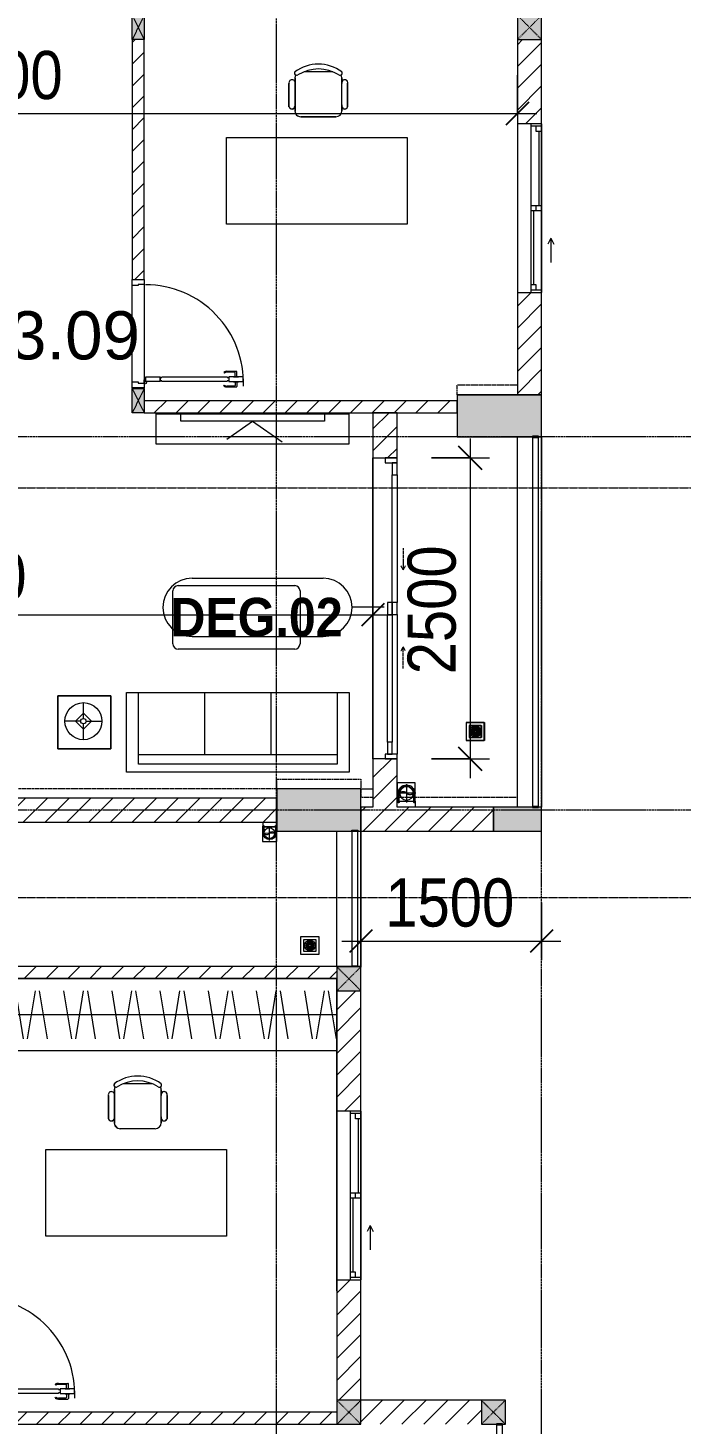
# Model space of a CAD drawing. Header units: millimetres. Extents: x 1591 to 240306, y -15958 to 82755.
# Drawn here: x 61688 to 67112, y 64837 to 76433 of the extents above; entities that cross this region are included whole.
import ezdxf

# ---------------------------------------------------------------- set-up
doc = ezdxf.new("R2010")
doc.units = ezdxf.units.MM
for name, pattern in [('Dash', [6, 3, -3]), ('Dash 1_8_', [6.35, 3.175, -3.175]), ('Dash Dot 3_16_', [7.9375, 4.7625, -1.5875, 0, -1.5875]), ('Grid Line', [22.225, 12.7, -3.175, 3.175, -3.175]), ('IMPORT-CENTER _2_', [40.64, 25.4, -5.08, 5.08, -5.08])]:
    doc.linetypes.add(name, pattern=pattern)
for name, color, linetype, lineweight in [('0-1', 7, 'Continuous', 5), ('A-ANNO-DIMS', 211, 'Continuous', 9), ('A-ANNO-DIMS-160', 211, 'Continuous', 9), ('A-AREA', 32, 'Dash 1_8_', 9), ('A-AREA-IDEN', 2, 'Continuous', 9), ('A-DETL-GENF-1', 9, 'Continuous', 9), ('A-DOOR', 31, 'Continuous', 9), ('A-DOOR-1', 254, 'Continuous', 9), ('A-DOOR-2', 9, 'Continuous', 9), ('A-DOOR-FRAM', 31, 'Continuous', 9), ('A-DOOR-HDLN', 31, 'Dash', 9), ('A-DOOR-IDEN', 31, 'Continuous', 9), ('A-FLOR-1', 250, 'Continuous', 9), ('A-FLOR-2', 9, 'Continuous', 9), ('A-FLOR-HRAL', 11, 'Continuous', 9), ('A-FLOR-HRAL-1', 254, 'Continuous', 9), ('A-FLOR-HRAL-2', 9, 'Continuous', 9), ('A-GLAZ', 151, 'Continuous', 9), ('A-WALL', 113, 'Continuous', 9), ('A-WALL-1', 253, 'Continuous', 18), ('A-WALL-2', 9, 'Continuous', 9), ('A-WALL-3', 113, 'Continuous', 18), ('A-WALL-PATT-1', 10, 'Continuous', 9), ('A-WALL-PATT-2', 111, 'Continuous', 9), ('G-ANNO-SYMB-1', 111, 'Dash Dot 3_16_', 18), ('G-IMPT-2', 8, 'IMPORT-CENTER _2_', 9), ('G-IMPT-3', 8, 'Continuous', 9), ('I-FURN', 30, 'Continuous', 9), ('I-FURN-1', 254, 'Continuous', 9), ('M-EQPM', 50, 'Continuous', 9), ('M-EQPM-1', 254, 'Continuous', 9), ('S-COLS', 52, 'Continuous', 9), ('S-COLS-1', 52, 'Continuous', 5), ('S-COLS-2', 7, 'Continuous', 18), ('S-COLS-3', 254, 'Continuous', 9), ('S-COLS-4', 253, 'Continuous', 18), ('S-COLS-5', 52, 'Continuous', 18), ('S-COLS-HDLN', 52, 'Dash', 9), ('S-COLS-HDLN-1', 9, 'Dash', 9), ('S-GRID-1', 1, 'Grid Line', 9)]:
    doc.layers.add(name, color=color, linetype=linetype, lineweight=lineweight)
doc.styles.add('Arial_6', font='arial_0.ttf', dxfattribs={"height": 400})
doc.styles.add('Arial_B_3', font='arialbd_0.ttf', dxfattribs={"width": 0.9, "height": 320})
doc.styles.add('UTM Avo', font='UTM Avo.ttf', dxfattribs={"width": 0.9, "height": 400})
doc.dimstyles.new('1_Dim_chi_tiet_2_5_1', dxfattribs={"dimscale": 304.8, "dimtxt": 399.720379, "dimasz": 0.629921, "dimexe": 0.524934, "dimexo": 0.0625, "dimgap": 0.052493, "dimtad": 1, "dimdec": 0, "dimrnd": 5, "dimzin": 0, "dimdsep": 46, "dimtxsty": 'UTM Avo', "dimblk1": 'OBLIQUE', "dimblk2": 'OBLIQUE', "dimsah": 1, "dimcen": 0.09, "dimdle": 0.524934, "dimazin": 0, "dimtfac": 1, "dimtdec": 4, "dimtix": 1, "dimtmove": 0, "dimatfit": 3, "dimfxl": 1.049869, "dimfxlon": 1, "dimtvp": 1, "dimtolj": 1, "dimtzin": 0, "dimarcsym": 2})
pattern_1 = [(45, (0, 0), (-90.50967, 90.50967), [])]
pattern_2 = [(45, (11001.35, 0), (-90.50967, 90.50967), [])]

# ---------------------------------------------------------------- blocks, each defined once
blk = doc.blocks.new('NCV_TKTC_KET CAU_rvt-1-TKCS_MB TẦNG 3-4')
at = {"layer": 'S-COLS-1'}
for points in [[(54953, 73037), (54953, 73387), (54253, 73387), (54253, 73037), (54878, 73037), (54878, 73042), (54928, 73042), (54928, 73037)], [(53453, 69762), (53453, 70112), (52753, 70112), (52753, 69762), (53378, 69762), (53378, 69769), (53428, 69769), (53428, 69762)], [(54928, 69762), (54953, 69762), (54953, 69962), (54928, 69962), (54928, 69957), (54878, 69957), (54878, 69962), (54553, 69962), (54553, 69762), (54878, 69762)]]:
    blk.add_hatch(color=256, dxfattribs=at).paths.add_polyline_path(points)
at = {"layer": 'A-FLOR-1'}
for p, q in [((49853, 69835), (52753, 69835)), ((53453, 68637), (53453, 69762)), ((53453, 65035), (53453, 68637))]:
    blk.add_line(p, q, dxfattribs=at)
at = {"layer": 'S-COLS-2'}
for p, q in [((54253, 73387), (54253, 73037)), ((54953, 73387), (54253, 73387)), ((54953, 73037), (54953, 73387)), ((54253, 73037), (54878, 73037)), ((54928, 73037), (54953, 73037)), ((52753, 70112), (52753, 69762)), ((53453, 70112), (52753, 70112)), ((53453, 69762), (53453, 70112)), ((54553, 69962), (54553, 69762)), ((54878, 69962), (54553, 69962)), ((54953, 69962), (54928, 69962)), ((54953, 69762), (54953, 69962)), ((52753, 69762), (53378, 69762)), ((53428, 69762), (53453, 69762)), ((54553, 69762), (54953, 69762))]:
    blk.add_line(p, q, dxfattribs=at)
blk = doc.blocks.new('DOOR_CW_01 CANH MO-PANEL KINH - DIW_01-900x2200-CỬA GỖ VÂN LAMINATE-553375-TKCS_MB TẦNG 3-4')
at = {"layer": 'A-DETL-GENF-1'}
for p, q in [((-397, -182), (-397, -62)), ((-397, -62), (-357, -62)), ((-357, -62), (-357, -182)), ((-357, -182), (-397, -182)), ((-397, -196), (-391, -196)), ((-397, -738), (-397, -196)), ((-391, -196), (-391, -182)), ((-391, -182), (-363, -182)), ((-363, -182), (-363, -196)), ((-357, -196), (-363, -196)), ((-357, -196), (-357, -738)), ((-442, -737), (-442, -816)), ((-434, -711), (-427, -716)), ((-434, -800), (-434, -737)), ((-399, -804), (-430, -804)), ((-399, -792), (-399, -832)), ((-397, -792), (-399, -792)), ((-397, -738), (-391, -738)), ((-357, -752), (-397, -752)), ((-397, -752), (-397, -872)), ((-397, -792), (-397, -832)), ((-391, -752), (-391, -738)), ((-363, -752), (-391, -752)), ((-357, -738), (-363, -738)), ((-363, -738), (-363, -752)), ((-357, -872), (-357, -752)), ((-357, -792), (-357, -832)), ((-357, -792), (-355, -792)), ((-355, -792), (-355, -832)), ((-355, -804), (-324, -804)), ((-320, -711), (-327, -716)), ((-320, -800), (-320, -737)), ((-312, -737), (-312, -816)), ((-399, -820), (-438, -820)), ((-399, -832), (-397, -832)), ((-397, -872), (-357, -872)), ((-355, -832), (-357, -832)), ((-355, -820), (-316, -820))]:
    blk.add_line(p, q, dxfattribs=at)
blk.add_circle((-407, -60), 10, dxfattribs=at)
for centre, radius, start, end in [((-407, -60), 814, 268, 0), ((-397, -737), 45, 145, 180), ((-397, -737), 37, 145, 180), ((-430, -800), 4, 180, 270), ((-357, -737), 37, 0, 35), ((-324, -800), 4, 270, 0), ((-357, -737), 45, 360, 35), ((-438, -816), 4, 180, 270), ((-316, -816), 4, 270, 0)]:
    blk.add_arc(centre, radius, start, end, dxfattribs=at)
at = {"layer": 'A-DOOR-2'}
for p, q in [((-450, -50), (-450, 50)), ((-450, 50), (-400, 50)), ((-400, 50), (-400, 0)), ((400, 0), (400, 50)), ((400, 50), (450, 50)), ((450, 50), (450, -50)), ((-410, -50), (-450, -50)), ((-410, 0), (-410, -50)), ((-400, 0), (-410, 0)), ((-407, -50), (-382, -50)), ((410, 0), (400, 0)), ((410, -50), (410, 0)), ((450, -50), (410, -50))]:
    blk.add_line(p, q, dxfattribs=at)
blk = doc.blocks.new('TU DO LV A - TU DO LV A-V119-TKCS_MB TẦNG 3-4')
at = {"layer": 'I-FURN'}
for p, q in [((0, 0), (3000, 0)), ((4, -101), (69, -499)), ((169, -101), (104, -499)), ((202, -101), (267, -499)), ((404, -101), (469, -499)), ((569, -101), (504, -499)), ((602, -101), (667, -499)), ((804, -101), (869, -499)), ((969, -101), (904, -499)), ((1002, -101), (1067, -499)), ((1204, -101), (1269, -499)), ((1369, -101), (1304, -499)), ((1402, -101), (1467, -499)), ((1604, -101), (1669, -499)), ((1769, -101), (1704, -499)), ((1802, -101), (1867, -499)), ((2004, -101), (2069, -499)), ((2169, -101), (2104, -499)), ((2202, -101), (2267, -499)), ((2404, -101), (2469, -499)), ((2569, -101), (2504, -499)), ((2602, -101), (2667, -499)), ((2804, -101), (2869, -499)), ((2969, -101), (2904, -499)), ((0, -300), (3000, -300))]:
    blk.add_line(p, q, dxfattribs=at)
at = {"layer": 'I-FURN-1'}
blk.add_line((0, 0), (3000, 0), dxfattribs=at)
blk = doc.blocks.new('BAN LV A - BAN LV A_dwg_ban hoc2-348006-TKCS_MB TẦNG 3-4')
at = {"layer": 'I-FURN'}
for p, q in [((-243, 354), (-243, 162)), ((-194, 389), (-194, 113)), ((146, 437), (-146, 437)), ((194, 113), (194, 389)), ((194, 351), (194, 151)), ((244, 162), (244, 354)), ((-121, 65), (121, 65))]:
    blk.add_line(p, q, dxfattribs=at)
at = {"layer": 'I-FURN', "flags": 128}
blk.add_lwpolyline([(-738, 611), (-738, 1331), (-155, 1331), (762, 1331), (762, 611)], close=True, dxfattribs=at)
at = {"layer": 'I-FURN'}
for centre, radius, start, end in [((-219, 347), 25.3, 343.7398, 163.7398), ((-146, 389), 48.6, 90, 180), ((146, 389), 48.6, 360, 90), ((219, 347), 25.3, 16.2602, 170.7054), ((-219, 155), 25.3, 163.7398, 16.2602), ((219, 155), 25.3, 189.2946, 16.2602), ((-180, 75), 17.8, 57.9726, 216.6901), ((-146, 113), 48.6, 180, 207.5844), ((0, 324), 324, 233.1301, 306.8699), ((0, 359), 318, 237.5758, 302.4242), ((180, 75), 17.8, 323.3099, 122.0274), ((146, 113), 48.6, 332.4156, 0)]:
    blk.add_arc(centre, radius, start, end, dxfattribs=at)
blk = doc.blocks.new('BAN LV A - BAN LV A_dwg-348005-TKCS_MB TẦNG 3-4')
at = {"extrusion": (0, 0, -1), "zscale": -1, "rotation": 180}
blk.add_blockref('BAN LV A - BAN LV A_dwg_ban hoc2-348006-TKCS_MB TẦNG 3-4', (-729, 1384), dxfattribs=at)
blk = doc.blocks.new('BAN LV A - BAN LV A-401069-TKCS_MB TẦNG 3-4')
at = {"layer": 'I-FURN-1'}
for p, q in [((-9, -53), (1491, -53)), ((-9, -773), (-9, -53)), ((1491, -53), (1491, -773)), ((1491, -773), (-9, -773)), ((486, -1222), (486, -1029)), ((535, -1029), (535, -995)), ((583, -946), (875, -946)), ((923, -995), (923, -1032)), ((973, -1029), (973, -1222)), ((535, -1270), (535, -1236)), ((923, -1233), (923, -1270))]:
    blk.add_line(p, q, dxfattribs=at)
for centre, radius, start, end in [((510, -1036), 25.3, 16.2602, 163.7398), ((583, -995), 48.6, 90, 180), ((875, -995), 48.6, 0, 90), ((948, -1036), 25.3, 16.2602, 170.7054), ((510, -1229), 25.3, 163.7398, 343.7398), ((583, -1270), 48.6, 180, 207.5844), ((875, -1270), 48.6, 332.4156, 0), ((948, -1229), 25.3, 189.2946, 16.2602), ((549, -1308), 17.8, 119.404, 216.6901), ((729, -1060), 324, 233.1301, 306.8699), ((909, -1308), 17.8, 323.3099, 60.596)]:
    blk.add_arc(centre, radius, start, end, dxfattribs=at)
at = {"extrusion": (0, 0, -1), "zscale": -1, "rotation": 180}
blk.add_blockref('BAN LV A - BAN LV A_dwg-348005-TKCS_MB TẦNG 3-4', (0, 0), dxfattribs=at)
blk = doc.blocks.new('Railing - 50 x 10mm-901205-TKCS_MB TẦNG 3-4')
at = {"layer": 'A-FLOR-HRAL-2'}
for p, q in [((25, 5), (-25, 5)), ((-25, 5), (-25, -5)), ((25, -5), (25, 5)), ((-25, -5), (25, -5))]:
    blk.add_line(p, q, dxfattribs=at)
blk = doc.blocks.new('Railing - Railing-883273-TKCS_MB TẦNG 3-4')
at = {"layer": 'A-FLOR-HRAL-2'}
for p, q in [((30469, 60498), (30469, 59383)), ((30519, 59383), (30519, 60498))]:
    blk.add_line(p, q, dxfattribs=at)
at = {"extrusion": (0, 0, -1), "zscale": -1}
for p in [(-30494, 60503), (-30494, 59378)]:
    blk.add_blockref('Railing - 50 x 10mm-901205-TKCS_MB TẦNG 3-4', p, dxfattribs=at)
blk = doc.blocks.new('THU NUOC - THU NUOC-461820-TKCS_MB TẦNG 3-4')
at = {"layer": 'M-EQPM-1'}
for p, q in [((-66, 71), (-66, -79)), ((84, 71), (-66, 71)), ((59, 46), (-41, 46)), ((-41, 46), (-41, -54)), ((-23, 11), (41, 11)), ((41, 5), (-23, 5)), ((-11, 23), (28, 23)), ((28, 17), (-11, 17)), ((-1, 36), (19, 36)), ((19, 30), (-1, 30)), ((59, -54), (59, 46)), ((84, -79), (84, 71)), ((-66, -79), (84, -79)), ((-41, -54), (59, -54)), ((-23, -1), (1, -1)), ((1, -7), (-23, -7)), ((-23, -14), (41, -14)), ((41, -20), (-23, -20)), ((-11, -26), (28, -26)), ((28, -32), (-11, -32)), ((-1, -38), (19, -38)), ((19, -44), (-1, -44)), ((1, -1), (1, -7)), ((17, -1), (41, -1)), ((17, -7), (17, -1)), ((41, -7), (17, -7))]:
    blk.add_line(p, q, dxfattribs=at)
for centre, radius, start, end in [((9, -4), 45, 0, 180), ((9, -4), 45, 0, 180), ((-23, 8), 3, 90, 270), ((-11, 20), 3, 90, 270), ((-1, 33), 3, 90, 270), ((19, 33), 3, 270, 90), ((28, 20), 3, 270, 90), ((41, 8), 3, 270, 90), ((9, -4), 45, 180, 360), ((9, -4), 45, 180, 360), ((-23, -4), 3, 90, 270), ((-23, -17), 3, 90, 270), ((-11, -29), 3, 90, 270), ((-1, -41), 3, 90, 270), ((19, -41), 3, 270, 90), ((28, -29), 3, 270, 90), ((41, -4), 3, 270, 90), ((41, -17), 3, 270, 90)]:
    blk.add_arc(centre, radius, start, end, dxfattribs=at)
blk = doc.blocks.new('G1_SOF - BO TRU - 100x200-746114-TKCS_MB TẦNG 3-4')
at = {"layer": 'S-COLS'}
blk.add_hatch(color=256, dxfattribs=at).paths.add_polyline_path([(50, -100), (50, 100), (-50, 100), (-50, -100)])
at = {"layer": 'S-COLS-4'}
for p, q in [((-50, 100), (50, 100)), ((-50, -100), (-50, 100)), ((50, 100), (50, -100)), ((50, -100), (-50, -100))]:
    blk.add_line(p, q, dxfattribs=at)
at = {"layer": 'S-COLS-HDLN-1'}
for p, q in [((50, -100), (-50, 100)), ((-50, -100), (50, 100))]:
    blk.add_line(p, q, dxfattribs=at)
blk = doc.blocks.new('LOBBY_SOFA_1 - LOBBY_SOFA_1-901228-TKCS_MB TẦNG 3-4')
at = {"layer": 'I-FURN'}
for p, q in [((-2128, 1549), (-1160, 1549)), ((-2172, 1065), (-2172, 1505)), ((-1116, 1505), (-1116, 1065)), ((-1160, 1021), (-2128, 1021)), ((-2688, 634), (-3128, 634)), ((-3128, 634), (-3128, 194)), ((-2688, 194), (-2688, 634)), ((-2556, 660), (-708, 660)), ((-2556, 0), (-2556, 660)), ((-2457, 66), (-2457, 660)), ((-1907, 143), (-1907, 660)), ((-1357, 143), (-1357, 660)), ((-807, 660), (-807, 66)), ((-708, 660), (-708, 0)), ((-2981, 423), (-2915, 489)), ((-2915, 445), (-2915, 577)), ((-2915, 489), (-2849, 423)), ((-2937, 423), (-3069, 423)), ((-2915, 357), (-2981, 423)), ((-2849, 423), (-2915, 357)), ((-2915, 269), (-2915, 401)), ((-2893, 423), (-2761, 423)), ((-3128, 194), (-2688, 194)), ((-807, 143), (-2457, 143)), ((-708, 0), (-2556, 0)), ((-807, 66), (-2457, 66))]:
    blk.add_line(p, q, dxfattribs=at)
for radius in [154, 22]:
    blk.add_circle((-2915, 423), radius, dxfattribs=at)
for centre, start, end in [((-2128, 1505), 90, 180), ((-1160, 1505), 0, 90), ((-2128, 1065), 180, 270), ((-1160, 1065), 270, 0)]:
    blk.add_arc(centre, 44, start, end, dxfattribs=at)
at = {"layer": 'I-FURN-1'}
for p, q in [((-2128, 1549), (-1160, 1549)), ((-2172, 1065), (-2172, 1505)), ((-1116, 1505), (-1116, 1065)), ((-1160, 1021), (-2128, 1021)), ((-3128, 634), (-2688, 634)), ((-3128, 194), (-3128, 634)), ((-2688, 634), (-2688, 194)), ((-2556, 660), (-708, 660)), ((-2556, 0), (-2556, 660)), ((-708, 660), (-708, 0)), ((-2688, 194), (-3128, 194)), ((-708, 0), (-2556, 0))]:
    blk.add_line(p, q, dxfattribs=at)
for centre, start, end in [((-2128, 1505), 90, 180), ((-1160, 1505), 0, 90), ((-2128, 1065), 180, 270), ((-1160, 1065), 270, 0)]:
    blk.add_arc(centre, 44, start, end, dxfattribs=at)
blk = doc.blocks.new('RES_BAN AN - RES_BAN AN-901221-TKCS_MB TẦNG 3-4')
at = {"layer": 'I-FURN-1'}
for p, q in [((0, 250), (1600, 250)), ((0, 0), (0, 250)), ((1600, 250), (1600, 0)), ((1600, 0), (0, 0))]:
    blk.add_line(p, q, dxfattribs=at)
blk = doc.blocks.new('KE TIVI-2 - KE TIVI-2-901222-TKCS_MB TẦNG 3-4')
at = {"layer": 'I-FURN-1'}
for p, q in [((0, 60), (-246, 232)), ((213, 209), (0, 60)), ((-596, 60), (596, 60)), ((-596, 0), (-596, 60)), ((596, 0), (-596, 0)), ((596, 60), (596, 0))]:
    blk.add_line(p, q, dxfattribs=at)
blk = doc.blocks.new('NCV_TKTC_TANG 3 - 4_rvt-2-TKCS_MB TẦNG 3-4')
at = {"layer": 'A-WALL-PATT-1'}
h = blk.add_hatch(dxfattribs=at)
h.set_pattern_fill('FP_1', color=256, style=0, pattern_type=2)
h.set_pattern_definition(pattern_1)
h.paths.add_polyline_path([(51653, 73437), (51653, 73443), (51553, 73443), (51553, 73437)])
h.paths.add_polyline_path([(51553, 74343), (51653, 74343), (51653, 76337), (51553, 76337), (51553, 74410)])
h = blk.add_hatch(dxfattribs=at)
h.set_pattern_fill('FP_1', color=256, style=0, pattern_type=2)
h.set_pattern_definition(pattern_1)
h.paths.add_polyline_path([(51653, 73237), (54253, 73237), (54253, 73337), (51653, 73337)])
h = blk.add_hatch(dxfattribs=at)
h.set_pattern_fill('FP_1', color=256, style=0, pattern_type=2)
h.set_pattern_definition(pattern_1)
h.paths.add_polyline_path([(50253, 68537), (53253, 68537), (53253, 68635), (50253, 68637)])
h = blk.add_hatch(dxfattribs=at)
h.set_pattern_fill('FP_1', color=256, style=0, pattern_type=2)
h.set_pattern_definition(pattern_1)
h.paths.add_polyline_path([(50253, 64837), (53253, 64837), (53253, 64937), (50253, 64937)])
at = {"layer": 'A-FLOR-2'}
for p, q in [((51553, 73493), (51553, 74293)), ((51653, 74303), (51653, 73483)), ((54253, 73387), (54753, 73387)), ((53553, 70362), (53553, 72862)), ((53453, 70112), (53553, 70112)), ((53253, 68537), (50253, 68537)), ((53253, 68435), (53253, 68537)), ((53253, 67937), (53253, 68435)), ((53253, 67435), (53253, 67937)), ((53253, 66035), (53253, 67435)), ((53253, 65944), (53253, 66035))]:
    blk.add_line(p, q, dxfattribs=at)
at = {"layer": 'A-WALL-1'}
for p, q in [((51553, 76337), (51553, 74343)), ((51653, 74343), (51653, 76337)), ((51553, 74343), (51653, 74343)), ((51553, 73443), (51553, 73437)), ((51653, 73443), (51553, 73443)), ((51653, 73437), (51653, 73443)), ((54253, 73337), (51653, 73337)), ((54253, 73237), (54253, 73337)), ((51653, 73237), (54253, 73237)), ((53378, 68637), (50253, 68637)), ((50253, 68537), (53253, 68537)), ((53453, 68637), (53428, 68637)), ((53253, 64937), (50253, 64937)), ((50253, 64837), (53253, 64837))]:
    blk.add_line(p, q, dxfattribs=at)
at = {"layer": 'A-WALL-2'}
for p, q in [((51553, 73493), (51553, 74293)), ((51653, 74303), (51653, 73483)), ((53253, 68637), (53253, 69762)), ((53453, 69762), (53453, 68637))]:
    blk.add_line(p, q, dxfattribs=at)
at = {"layer": 'A-DOOR-1'}
for p, rotation in [((51603, 73893), 90.0000000000008), ((50203, 65487), 90.00000000000118)]:
    blk.add_blockref('DOOR_CW_01 CANH MO-PANEL KINH - DIW_01-900x2200-CỬA GỖ VÂN LAMINATE-553375-TKCS_MB TẦNG 3-4', p, dxfattribs=dict(at, rotation=rotation))
at = {"layer": 'A-FLOR-HRAL-1'}
blk.add_blockref('Railing - Railing-883273-TKCS_MB TẦNG 3-4', (22908, 9261), dxfattribs=at)
at = {"layer": 'I-FURN-1', "rotation": 180}
for name, p in [('BAN LV A - BAN LV A-401069-TKCS_MB TẦNG 3-4', (53828, 74749)), ('RES_BAN AN - RES_BAN AN-901221-TKCS_MB TẦNG 3-4', (53353, 73227)), ('KE TIVI-2 - KE TIVI-2-901222-TKCS_MB TẦNG 3-4', (52553, 73227)), ('TU DO LV A - TU DO LV A-V119-TKCS_MB TẦNG 3-4', (53253, 67937)), ('BAN LV A - BAN LV A-401069-TKCS_MB TẦNG 3-4', (52328, 66344))]:
    blk.add_blockref(name, p, dxfattribs=at)
at = {"layer": 'I-FURN-1'}
blk.add_blockref('LOBBY_SOFA_1 - LOBBY_SOFA_1-901228-TKCS_MB TẦNG 3-4', (54063, 70252), dxfattribs=at)
at = {"layer": 'M-EQPM-1', "rotation": 180}
blk.add_blockref('THU NUOC - THU NUOC-461820-TKCS_MB TẦNG 3-4', (54411, 70586), dxfattribs=at)
at = {"layer": 'S-COLS-3', "rotation": 180}
for p in [(51603, 76437), (51603, 73337)]:
    blk.add_blockref('G1_SOF - BO TRU - 100x200-746114-TKCS_MB TẦNG 3-4', p, dxfattribs=at)
blk = doc.blocks.new('1_FAMILY RVT - W01-WxH 1400x1400xmm-389822-TKCS_MB TẦNG 3-4')
at = {"layer": 'A-GLAZ'}
for p, q in [((248.4, 172.39), (299.2, 197.79)), ((248.4, 172.39), (299.2, 146.99)), ((248.4, 172.39), (451.6, 172.39)), ((-700, 96.19), (-700, -103.81)), ((700, 96.19), (-700, 96.19)), ((-700, 96.19), (-636.5, 96.19)), ((-700, 7.29), (-680.95, 7.29)), ((-680.95, 96.19), (-680.95, 7.29)), ((-636.5, 51.74), (-680.95, 51.74)), ((-680.95, 7.29), (-22.225, 7.29)), ((-636.5, 96.19), (-22.225, 96.19)), ((-636.5, 96.19), (-636.5, 51.74)), ((-636.5, 73.965), (-22.225, 73.965)), ((-22.225, 7.29), (-22.225, 96.19)), ((-22.225, 96.19), (22.225, 96.19)), ((22.225, 51.74), (-22.225, 51.74)), ((-22.225, 7.29), (22.225, 7.29)), ((22.225, 96.19), (680.95, 96.19)), ((22.225, 96.19), (22.225, 7.29)), ((22.225, 29.515), (636.5, 29.515)), ((22.225, 7.29), (636.5, 7.29)), ((636.5, 51.74), (636.5, 7.29)), ((680.95, 51.74), (636.5, 51.74)), ((636.5, 7.29), (700, 7.29)), ((680.95, 96.19), (700, 96.19)), ((680.95, 96.19), (680.95, 7.29)), ((700, -103.81), (700, 96.19)), ((-700, -103.81), (700, -103.81))]:
    blk.add_line(p, q, dxfattribs=at)
blk = doc.blocks.new('Railing - 50 x 10mm-1251311-TKCS_MB TẦNG 3-4')
at = {"layer": 'A-FLOR-HRAL'}
for p, q in [((25, 5), (-25, 5)), ((-25, 5), (-25, -5)), ((25, -5), (25, 5)), ((-25, -5), (25, -5))]:
    blk.add_line(p, q, dxfattribs=at)
blk = doc.blocks.new('Railing - Railing-2750146-TKCS_MB TẦNG 3-4')
at = {"layer": 'A-FLOR-HRAL'}
for p, q in [((54579, 64830), (54579, 61717)), ((54629, 61717), (54629, 64830))]:
    blk.add_line(p, q, dxfattribs=at)
for p in [(54604, 64835), (54604, 61712)]:
    blk.add_blockref('Railing - 50 x 10mm-1251311-TKCS_MB TẦNG 3-4', p)
blk = doc.blocks.new('G1_SOF - BO TRU - 200x200-3054293-TKCS_MB TẦNG 3-4')
at = {"layer": 'S-COLS'}
blk.add_hatch(color=256, dxfattribs=at).paths.add_polyline_path([(100, -100), (100, 100), (-100, 100), (-100, -100)])
at = {"layer": 'S-COLS-5'}
for p, q in [((100, 100), (-100, 100)), ((-100, 100), (-100, -100)), ((100, -100), (100, 100)), ((-100, -100), (100, -100))]:
    blk.add_line(p, q, dxfattribs=at)
at = {"layer": 'S-COLS-HDLN'}
for p, q in [((100, 100), (-100, -100)), ((-100, 100), (100, -100))]:
    blk.add_line(p, q, dxfattribs=at)
blk = doc.blocks.new('G1_SOF - BO TRU - 200x200-V28-TKCS_MB TẦNG 3-4')
at = {"layer": 'S-COLS'}
blk.add_hatch(color=256, dxfattribs=at).paths.add_polyline_path([(100, -100), (100, 100), (-100, 100), (-100, -100), (26, -100), (26, -93), (76, -93), (76, -100)])
at = {"layer": 'S-COLS-5'}
for p, q in [((100, 100), (-100, 100)), ((-100, 100), (-100, -100)), ((100, -100), (100, 100)), ((-100, -100), (26, -100)), ((76, -100), (100, -100))]:
    blk.add_line(p, q, dxfattribs=at)
at = {"layer": 'S-COLS-HDLN'}
for p, q in [((100, 100), (-100, -100)), ((-100, 100), (100, -100))]:
    blk.add_line(p, q, dxfattribs=at)
blk = doc.blocks.new('G1_SOF - BO TRU - 200x200-V33-TKCS_MB TẦNG 3-4')
at = {"layer": 'S-COLS'}
blk.add_hatch(color=256, dxfattribs=at).paths.add_polyline_path([(75, -100), (100, -100), (100, 100), (-100, 100), (-100, -100), (25, -100)])
at = {"layer": 'S-COLS-5'}
for p, q in [((25, 100), (-100, 100)), ((-100, 100), (-100, -100)), ((100, 100), (75, 100)), ((100, -100), (100, 100)), ((-100, -100), (100, -100))]:
    blk.add_line(p, q, dxfattribs=at)
at = {"layer": 'S-COLS-HDLN'}
for p, q in [((100, 100), (-100, -100)), ((-100, 100), (100, -100))]:
    blk.add_line(p, q, dxfattribs=at)
blk = doc.blocks.new('Railing - Railing-4537100-TKCS_MB TẦNG 3-4')
at = {"layer": 'A-FLOR-HRAL'}
for p, q in [((54878, 73032), (54878, 69967)), ((54928, 69967), (54928, 73032))]:
    blk.add_line(p, q, dxfattribs=at)
for p in [(54903, 73037), (54903, 69962)]:
    blk.add_blockref('Railing - 50 x 10mm-1251311-TKCS_MB TẦNG 3-4', p)
blk = doc.blocks.new('DEG_02-DEG_03 - DEG_02-2500x2400mm-CỬA ĐI 02 CÁNH TRƯỢT-625766-TKCS_MB TẦNG 3-4')
at = {"layer": 'A-DOOR'}
for p, q in [((-1110, 100), (-1210, 100)), ((-1210, 100), (-1210, 60)), ((-1210, 60), (-1110, 60)), ((-1110, 60), (-1110, 100)), ((-1110, 100), (-50, 100)), ((-50, 60), (-1110, 60)), ((50, 100), (-50, 100)), ((-50, 100), (-50, 60)), ((50, 60), (-50, 60)), ((-50, 60), (-50, 20)), ((-50, 60), (50, 60)), ((-50, 20), (50, 20)), ((50, 60), (50, 100)), ((50, 20), (50, 60)), ((50, 60), (1110, 60)), ((1110, 20), (50, 20)), ((1210, 60), (1110, 60)), ((1110, 60), (1110, 20)), ((1110, 20), (1210, 20)), ((1210, 20), (1210, 60))]:
    blk.add_line(p, q, dxfattribs=at)
at = {"layer": 'A-DOOR-FRAM'}
for p, q in [((-1210, 100), (-1250, 100)), ((-1250, 100), (-1250, 0)), ((-1250, 0), (-1210, 0)), ((-1210, 0), (-1210, 100)), ((1250, 100), (1210, 100)), ((1210, 100), (1210, 0)), ((1210, 0), (1250, 0)), ((1250, 0), (1250, 100))]:
    blk.add_line(p, q, dxfattribs=at)
at = {"layer": 'A-DOOR-HDLN'}
for p, q in [((-500, 151), (-320, 151)), ((-320, 151), (-355, 171)), ((-320, 151), (-355, 131)), ((320, 151), (355, 171)), ((320, 151), (355, 131)), ((500, 151), (320, 151))]:
    blk.add_line(p, q, dxfattribs=at)
blk = doc.blocks.new('TKTC_XREF_251221_MB TANG 2-7 - TKTC_XREF_260130_MB TANG 2-5_dwg_THU NUOC - THU NUOC-444531-TKCS_MB TẦNG 1-4746810-TKCS_MB TẦNG 3-4')
at = {"layer": 'G-IMPT-3'}
for p, q in [((-23, 11), (41, 11)), ((41, 5), (-23, 5)), ((-11, 23), (28, 23)), ((28, 17), (-11, 17)), ((-1, 36), (19, 36)), ((19, 30), (-1, 30)), ((-23, -14), (41, -14)), ((41, -20), (-23, -20)), ((-11, -26), (28, -26)), ((28, -32), (-11, -32)), ((-1, -38), (19, -38)), ((19, -44), (-1, -44))]:
    blk.add_line(p, q, dxfattribs=at)
at = {"layer": 'G-IMPT-3', "flags": 128}
for points in [[(84, -79), (84, 71), (-66, 71), (-66, -79)], [(59, -54), (59, 46), (-41, 46), (-41, -54)]]:
    blk.add_lwpolyline(points, close=True, dxfattribs=at)
for points in [[(-23, -1), (1, -1), (1, -7), (-23, -7)], [(41, -7), (17, -7), (17, -1), (41, -1)]]:
    blk.add_lwpolyline(points, dxfattribs=at)
at = {"layer": 'G-IMPT-3'}
for centre, radius, start, end in [((9, -4), 45, 360, 180), ((9, -4), 45, 360, 180), ((-23, 8), 3, 90, 270), ((-11, 20), 3, 90, 270), ((-1, 33), 3, 90, 270), ((19, 33), 3, 270, 90), ((28, 20), 3, 270, 90), ((41, 8), 3, 270, 90), ((9, -4), 45, 180, 360), ((9, -4), 45, 180, 360), ((-23, -4), 3, 90, 270), ((-23, -17), 3, 90, 270), ((-11, -29), 3, 90, 270), ((-1, -41), 3, 90, 270), ((19, -41), 3, 270, 90), ((28, -29), 3, 270, 90), ((41, -4), 3, 270, 90), ((41, -17), 3, 270, 90)]:
    blk.add_arc(centre, radius, start, end, dxfattribs=at)
blk = doc.blocks.new('TKTC_XREF_251221_MB TANG 2-7 - TKTC_XREF_260130_MB TANG 2-5_dwg_$cc-4746798-TKCS_MB TẦNG 3-4')
at = {"layer": 'G-IMPT-2'}
for p, q in [((-0.67, 0), (0.67, 0)), ((0, -0.67), (0, 0.67))]:
    blk.add_line(p, q, dxfattribs=at)
at = {"layer": 'M-EQPM'}
blk.add_circle((0, 0), 0.5, dxfattribs=at)
for centre, radius, start, end in [((0, 0), 0.5, 90, 270), ((0.19, 0.25), 0.313, 126.8699, 233.1301), ((-0.19, -0.25), 0.313, 306.8699, 53.1301)]:
    blk.add_arc(centre, radius, start, end, dxfattribs=at)
blk = doc.blocks.new('TKTC_XREF_251221_MB TANG 2-7 - TKTC_XREF_260130_MB TANG 2-5_dwg_CUM U_DN100-4746799-TKCS_MB TẦNG 3-4')
at = {"layer": 'G-IMPT-3'}
blk.add_hatch(color=256, dxfattribs=at).paths.add_polyline_path([(0, 61), (16, 59), (31, 53), (43, 43), (53, 31), (59, 16), (61, 0), (59, -16), (53, -30), (43, -43), (31, -53), (16, -59), (0, -61), (0, -57), (15, -55), (29, -49), (40, -40), (49, -28), (55, -15), (57, 0), (55, 15), (49, 29), (40, 40), (29, 49), (15, 55), (0, 57)])
for p, q in [((-79, 67), (-79, 63)), ((-77, 67), (-77, 63)), ((-75, 67), (-75, 63)), ((-73, 69), (-73, 61)), ((-67, 68), (-72, 68)), ((-67, 62), (-72, 62)), ((-65, 69), (0, 69)), ((-79, -63), (-79, -67)), ((-77, -63), (-77, -67)), ((-75, -63), (-75, -67)), ((-73, -61), (-73, -69)), ((-67, -62), (-72, -62)), ((-67, -68), (-72, -68)), ((-65, -69), (0, -69))]:
    blk.add_line(p, q, dxfattribs=at)
at = {"layer": 'G-IMPT-3', "flags": 128}
for points in [[(-73, 68), (-78, 68), (-78, 62), (-73, 62)], [(-72, 59), (-67, 59), (-67, 71), (-72, 71)], [(-67, 71), (-67, 73), (-65, 73), (-65, 57), (-67, 57), (-67, 59)], [(-65, 61), (0, 61), (0, 57)], [(-73, -62), (-78, -62), (-78, -68), (-73, -68)], [(-72, -71), (-67, -71), (-67, -59), (-72, -59)], [(-67, -59), (-67, -57), (-65, -57), (-65, -73), (-67, -73), (-67, -71)], [(-65, -61), (0, -61), (0, -57)]]:
    blk.add_lwpolyline(points, dxfattribs=at)
at = {"layer": 'G-IMPT-3'}
for centre, radius, start, end in [((-78, 67), 0.96, 90, 180), ((-78, 63), 0.96, 180, 270), ((-71, 69), 1.56, 112.6199, 247.3801), ((-68, 65), 4.8, 143.1301, 216.8699), ((-71, 61), 1.56, 112.6199, 247.3801), ((0, 0), 69, 270, 90), ((0, 0), 61, 270, 90), ((0, 0), 57, 270, 90), ((-78, -63), 0.96, 90, 180), ((-78, -67), 0.96, 180, 270), ((-71, -61), 1.56, 112.6199, 247.3801), ((-68, -65), 4.8, 143.1301, 216.8699), ((-71, -69), 1.56, 112.6199, 247.3801)]:
    blk.add_arc(centre, radius, start, end, dxfattribs=at)
blk = doc.blocks.new('TKTC_XREF_251221_MB TANG 2-7 - TKTC_XREF_260130_MB TANG 2-5_dwg_$cc-4746805-TKCS_MB TẦNG 3-4')
at = {"layer": 'G-IMPT-2'}
for p, q in [((-0.67, 0), (0.67, 0)), ((0, -0.67), (0, 0.67))]:
    blk.add_line(p, q, dxfattribs=at)
at = {"layer": 'M-EQPM'}
blk.add_circle((0, 0), 0.5, dxfattribs=at)
for centre, radius, start, end in [((0, 0), 0.5, 90, 270), ((0.19, 0.25), 0.313, 126.8699, 233.1301), ((-0.19, -0.25), 0.313, 306.8699, 53.1301)]:
    blk.add_arc(centre, radius, start, end, dxfattribs=at)
blk = doc.blocks.new('TKTC_XREF_251221_MB TANG 2-7 - TKTC_XREF_251221_MB TANG 2-7-2039446-TKCS_MB TẦNG 3-4')
at = {"layer": 'M-EQPM'}
for p, q in [((20100, 52925), (20100, 52775)), ((20251, 52925), (20100, 52925)), ((20251, 52775), (20251, 52925)), ((20100, 52775), (20251, 52775)), ((20100, 52725), (20100, 52775)), ((20100, 52775), (20251, 52775)), ((20251, 52775), (20250, 52725)), ((20250, 52725), (20100, 52725)), ((18982, 52560), (18982, 52440)), ((18984, 52600), (18984, 52560)), ((18984, 52560), (19100, 52560)), ((19100, 52560), (18984, 52560)), ((18982, 52440), (19102, 52440)), ((19102, 52440), (19102, 52525)), ((19800, 47800), (19800, 52525)), ((21000, 47800), (19800, 47800))]:
    blk.add_line(p, q, dxfattribs=at)
at = {"extrusion": (0, 0, -1), "zscale": -1}
for p in [(-20760, 53356), (-19385, 51579)]:
    blk.add_blockref('TKTC_XREF_251221_MB TANG 2-7 - TKTC_XREF_260130_MB TANG 2-5_dwg_THU NUOC - THU NUOC-444531-TKCS_MB TẦNG 1-4746810-TKCS_MB TẦNG 3-4', p, dxfattribs=at)
at = {"extrusion": (0, 0, -1)}
for name, p, xscale, yscale, zscale, rotation in [('TKTC_XREF_251221_MB TANG 2-7 - TKTC_XREF_260130_MB TANG 2-5_dwg_$cc-4746805-TKCS_MB TẦNG 3-4', (-20179, 52840), 113.7150000000073, 113.7150000000073, -113.7150000000073, 269.9990086637467), ('TKTC_XREF_251221_MB TANG 2-7 - TKTC_XREF_260130_MB TANG 2-5_dwg_CUM U_DN100-4746799-TKCS_MB TẦNG 3-4', (-20178, 52840), 0.9975000000000006, 0.9975000000000006, -0.9975000000000006, 90.00099133829468), ('TKTC_XREF_251221_MB TANG 2-7 - TKTC_XREF_260130_MB TANG 2-5_dwg_CUM U_DN100-4746799-TKCS_MB TẦNG 3-4', (-19042, 52509), 0.7894736842105242, 0.7894736842105242, -0.7894736842105242, 269.9999999984438)]:
    blk.add_blockref(name, p, dxfattribs=dict(at, xscale=xscale, yscale=yscale, zscale=zscale, rotation=rotation))
at = {"xscale": 90.00000000005122, "yscale": 90.00000000005122, "zscale": 90.00000000005122, "rotation": 90.37402677993775}
blk.add_blockref('TKTC_XREF_251221_MB TANG 2-7 - TKTC_XREF_260130_MB TANG 2-5_dwg_$cc-4746798-TKCS_MB TẦNG 3-4', (19040, 52507), dxfattribs=at)
blk = doc.blocks.new('DIMBLOCK272-TKCS_MB TẦNG 3-4')
at = {"layer": 'A-ANNO-DIMS-160', "lineweight": 25}
for p, q in [((65361, 72862), (65265, 72958)), ((65361, 72862), (65457, 72766)), ((65361, 70362), (65265, 70458)), ((65361, 70362), (65457, 70266))]:
    blk.add_line(p, q, dxfattribs=at)
at = {"layer": 'A-ANNO-DIMS-160'}
for p, q in [((65361, 73022), (65361, 70202)), ((65041, 72862), (65521, 72862)), ((65361, 72862), (65041, 72862)), ((65041, 70362), (65521, 70362)), ((65361, 70362), (65041, 70362))]:
    blk.add_line(p, q, dxfattribs=at)
at = {"layer": 'A-ANNO-DIMS-160', "color": 0, "insert": (64841, 71064), "char_height": 400, "width": 1314.64, "attachment_point": 1, "rotation": 90, "line_spacing_factor": 1.110334, "style": 'UTM Avo'}
blk.add_mtext('2500', dxfattribs=at)
blk = doc.blocks.new('_Oblique')
at = {"color": 0, "linetype": 'ByBlock', "lineweight": -2}
blk.add_line((-0.5, -0.5), (0.5, 0.5), dxfattribs=at)
blk = doc.blocks.new('STN_Door Tag - STN_Door Tag-1788670-TKCS_MB TẦNG 3-4')
at = {"layer": 'A-DOOR-IDEN'}
for p, q in [((-3.37, 1.495), (3.431, 1.495)), ((-3.37, -1.524), (3.431, -1.524))]:
    blk.add_line(p, q, dxfattribs=at)
for centre, start, end in [((-3.37, -0.015), 90, 270), ((3.431, -0.015), 270, 90)]:
    blk.add_arc(centre, 1.509, start, end, dxfattribs=at)
blk = doc.blocks.new('DIMBLOCK328-TKCS_MB TẦNG 3-4')
at = {"layer": 'A-ANNO-DIMS-160'}
for p, q in [((57754, 71879), (57754, 71399)), ((57754, 71559), (57754, 71879)), ((64554, 71879), (64554, 71399)), ((64554, 71559), (64554, 71879)), ((57594, 71559), (64714, 71559))]:
    blk.add_line(p, q, dxfattribs=at)
at = {"layer": 'A-ANNO-DIMS-160', "lineweight": 25}
for p, q in [((57754, 71559), (57658, 71463)), ((57754, 71559), (57850, 71655)), ((64554, 71559), (64458, 71463)), ((64554, 71559), (64650, 71655))]:
    blk.add_line(p, q, dxfattribs=at)
at = {"layer": 'A-ANNO-DIMS-160', "color": 0, "insert": (60606, 72078), "char_height": 400, "width": 1314.64, "attachment_point": 1, "line_spacing_factor": 1.110334, "style": 'UTM Avo'}
blk.add_mtext('6800', dxfattribs=at)
blk = doc.blocks.new('DIMBLOCK402-TKCS_MB TẦNG 3-4')
at = {"layer": 'A-ANNO-DIMS-160'}
for p, q in [((64454, 69169), (64454, 68689)), ((64454, 68849), (64454, 69169)), ((65954, 69169), (65954, 68689)), ((65954, 68849), (65954, 69169)), ((64294, 68849), (66114, 68849))]:
    blk.add_line(p, q, dxfattribs=at)
at = {"layer": 'A-ANNO-DIMS-160', "lineweight": 25}
for p, q in [((64454, 68849), (64550, 68945)), ((65954, 68849), (66050, 68945)), ((64454, 68849), (64358, 68753)), ((65954, 68849), (65858, 68753))]:
    blk.add_line(p, q, dxfattribs=at)
at = {"layer": 'A-ANNO-DIMS-160', "color": 0, "insert": (64656, 69369), "char_height": 400, "width": 1314.64, "attachment_point": 1, "line_spacing_factor": 1.110334, "style": 'UTM Avo'}
blk.add_mtext('1500', dxfattribs=at)
blk = doc.blocks.new('DIMBLOCK410-TKCS_MB TẦNG 3-4')
at = {"layer": 'A-ANNO-DIMS-160'}
for p, q in [((57154, 76042), (57154, 75562)), ((57154, 75722), (57154, 76042)), ((65754, 76042), (65754, 75562)), ((65754, 75722), (65754, 76042)), ((56994, 75722), (65914, 75722))]:
    blk.add_line(p, q, dxfattribs=at)
at = {"layer": 'A-ANNO-DIMS-160', "lineweight": 25}
for p, q in [((57154, 75722), (57250, 75818)), ((65754, 75722), (65850, 75818)), ((57154, 75722), (57058, 75626)), ((65754, 75722), (65658, 75626))]:
    blk.add_line(p, q, dxfattribs=at)
at = {"layer": 'A-ANNO-DIMS-160', "color": 0, "insert": (60906, 76242), "char_height": 400, "width": 1314.64, "attachment_point": 1, "line_spacing_factor": 1.110334, "style": 'UTM Avo'}
blk.add_mtext('8600', dxfattribs=at)

msp = doc.modelspace()

# ---------------------------------------------------------------- hatches: boundary and pattern name
at = {"layer": 'A-WALL-PATT-2'}
h = msp.add_hatch(dxfattribs=at)
h.set_pattern_fill('FP_1', color=256, style=0, pattern_type=2)
h.set_pattern_definition(pattern_2)
h.paths.add_polyline_path([(65953.9, 73386.9), (65953.9, 74235.3), (65753.9, 74235.3), (65753.9, 73386.9)])
h.paths.add_polyline_path([(65953.9, 75635.3), (65953.9, 76336.9), (65753.9, 76336.9), (65753.9, 75635.3)])
h = msp.add_hatch(dxfattribs=at)
h.set_pattern_fill('FP_1', color=256, style=0, pattern_type=2)
h.set_pattern_definition(pattern_2)
h.paths.add_polyline_path([(64753.9, 69961.9), (64753.9, 70361.9), (64553.9, 70361.9), (64553.9, 69961.9)])
h.paths.add_polyline_path([(64553.9, 72861.9), (64753.9, 72861.9), (64753.9, 73236.9), (64553.9, 73236.9)])
h = msp.add_hatch(dxfattribs=at)
h.set_pattern_fill('FP_1', color=256, style=0, pattern_type=2)
h.set_pattern_definition(pattern_2)
h.paths.add_polyline_path([(63753.9, 69836.9), (63753.9, 70036.9), (60353.9, 70036.9), (60353.9, 69836.9), (62280, 69836.9)])
h = msp.add_hatch(dxfattribs=at)
h.set_pattern_fill('FP_1', color=256, style=0, pattern_type=2)
h.set_pattern_definition(pattern_2)
h.paths.add_polyline_path([(65553.9, 69761.9), (65553.9, 69961.9), (64454, 69961.9), (64454, 69761.9), (65504, 69761.9)])
h = msp.add_hatch(dxfattribs=at)
h.set_pattern_fill('FP_1', color=256, style=0, pattern_type=2)
h.set_pattern_definition(pattern_2)
h.paths.add_polyline_path([(64453.9, 65035.3), (64453.9, 66035.3), (64253.9, 66035.3), (64253.9, 65035.3)])
h.paths.add_polyline_path([(64453.9, 67435.3), (64453.9, 68435.3), (64253.9, 68435.3), (64253.9, 67435.3)])
h = msp.add_hatch(dxfattribs=at)
h.set_pattern_fill('FP_1', color=256, style=0, pattern_type=2)
h.set_pattern_definition(pattern_2)
h.paths.add_polyline_path([(64698, 64835.3), (65453.9, 64835.3), (65453.9, 65035.3), (64453.9, 65035.3), (64453.9, 64835.3)])

# ---------------------------------------------------------------- linework, layer by layer
at = {"layer": 'A-AREA'}
for p, q in [((65253.9, 73386.9), (65253.9, 73468.4)), ((65253.9, 73468.4), (65753.9, 73468.4)), ((63754, 70193.4), (63754, 70116.8)), ((63754, 70193.4), (64454, 70193.4)), ((64454, 70193.4), (64454, 70043.4)), ((57753.9, 70116.8), (63753.9, 70116.8)), ((64454, 70043.4), (64553.9, 70043.4)), ((64753.9, 70043.4), (65753.9, 70043.4))]:
    msp.add_line(p, q, dxfattribs=at)
at = {"layer": 'A-DOOR-IDEN'}
msp.add_line((64646.6, 71621.9), (64381, 71621.9), dxfattribs=at)
at = {"layer": 'A-WALL'}
for p, q in [((65753.9, 69961.9), (65753.9, 73036.9)), ((65953.9, 73036.9), (65953.9, 69961.9)), ((64553.9, 70361.9), (64553.9, 72861.9)), ((64753.9, 71561.9), (64753.9, 70401.9))]:
    msp.add_line(p, q, dxfattribs=at)
at = {"layer": 'A-WALL-3'}
for p, q in [((65753.9, 76336.9), (65753.9, 75635.3)), ((65953.9, 75635.3), (65953.9, 76336.9)), ((65753.9, 74235.3), (65753.9, 73386.9)), ((65953.9, 73386.9), (65953.9, 74235.3)), ((65753.9, 73386.9), (65953.9, 73386.9)), ((64553.9, 73236.9), (64553.9, 72861.9)), ((64753.9, 73236.9), (64553.9, 73236.9)), ((64753.9, 72861.9), (64753.9, 73236.9)), ((64553.9, 72861.9), (64753.9, 72861.9)), ((64553.9, 70361.9), (64553.9, 69961.9)), ((64753.9, 70361.9), (64553.9, 70361.9)), ((64753.9, 69961.9), (64753.9, 70361.9)), ((63753.9, 70036.9), (60353.9, 70036.9)), ((63753.9, 69836.9), (63753.9, 70036.9)), ((64553.9, 69961.9), (64454, 69961.9)), ((64454, 69961.9), (64454, 69761.9)), ((65553.9, 69961.9), (64753.9, 69961.9)), ((65553.9, 69761.9), (65553.9, 69961.9)), ((60353.9, 69836.9), (63753.9, 69836.9)), ((64454, 69761.9), (65553.9, 69761.9)), ((64253.9, 68435.3), (64253.9, 67435.3)), ((64453.9, 67435.3), (64453.9, 68435.3)), ((64253.9, 66035.3), (64253.9, 65035.3)), ((64453.9, 65035.3), (64453.9, 66035.3)), ((65453.9, 65035.3), (64453.9, 65035.3))]:
    msp.add_line(p, q, dxfattribs=at)
at = {"layer": 'G-ANNO-SYMB-1'}
for p, q in [((39749.2, 72614.1), (145928.2, 72614.1)), ((39749.2, 69211.5), (145928.2, 69211.5))]:
    msp.add_line(p, q, dxfattribs=at)
at = {"layer": 'S-GRID-1'}
for p, q in [((63753.9, 19175.3), (63753.9, 76690.4)), ((65953.9, 19175.3), (65953.9, 76690.4)), ((139245.7, 73036.9), (45492.6, 73036.9)), ((139245.7, 69936.9), (45492.6, 69936.9))]:
    msp.add_line(p, q, dxfattribs=at)

# ---------------------------------------------------------------- block references
at = {"layer": '0-1'}
for name in ['NCV_TKTC_KET CAU_rvt-1-TKCS_MB TẦNG 3-4', 'NCV_TKTC_TANG 3 - 4_rvt-2-TKCS_MB TẦNG 3-4']:
    msp.add_blockref(name, (11001.4, 0), dxfattribs=at)
at = {"layer": 'A-DOOR', "rotation": 269.9999999999998}
msp.add_blockref('DEG_02-DEG_03 - DEG_02-2500x2400mm-CỬA ĐI 02 CÁNH TRƯỢT-625766-TKCS_MB TẦNG 3-4', (64653.9, 71611.9), dxfattribs=at)
at = {"layer": 'A-DOOR-IDEN', "xscale": 159.9999999999999, "yscale": 159.9999999999999, "zscale": 159.9999999999999}
msp.add_blockref('STN_Door Tag - STN_Door Tag-1788670-TKCS_MB TẦNG 3-4', (63590.5, 71622.6), dxfattribs=at)
at = {"layer": 'A-FLOR-HRAL'}
for name in ['Railing - Railing-4537100-TKCS_MB TẦNG 3-4', 'Railing - Railing-2750146-TKCS_MB TẦNG 3-4']:
    msp.add_blockref(name, (11001.4, 0), dxfattribs=at)
at = {"layer": 'A-GLAZ', "rotation": 269.9999999999999}
for p in [(65857.7, 74935.3), (64357.7, 66735.3)]:
    msp.add_blockref('1_FAMILY RVT - W01-WxH 1400x1400xmm-389822-TKCS_MB TẦNG 3-4', p, dxfattribs=at)
at = {"layer": 'M-EQPM'}
msp.add_blockref('TKTC_XREF_251221_MB TANG 2-7 - TKTC_XREF_251221_MB TANG 2-7-2039446-TKCS_MB TẦNG 3-4', (44653.9, 17236.9), dxfattribs=at)
at = {"layer": 'S-COLS'}
for name, p in [('G1_SOF - BO TRU - 200x200-3054293-TKCS_MB TẦNG 3-4', (65853.9, 76436.9)), ('G1_SOF - BO TRU - 200x200-V33-TKCS_MB TẦNG 3-4', (64353.9, 68535.3)), ('G1_SOF - BO TRU - 200x200-3054293-TKCS_MB TẦNG 3-4', (64353.9, 64935.3)), ('G1_SOF - BO TRU - 200x200-V28-TKCS_MB TẦNG 3-4', (65553.9, 64935.3))]:
    msp.add_blockref(name, p, dxfattribs=at)

# ---------------------------------------------------------------- texts
at = {"layer": 'A-AREA-IDEN', "insert": (61500.5, 73674.2), "char_height": 400, "width": 2233.6, "attachment_point": 8, "line_spacing_factor": 0.936439, "style": 'Arial_6'}
msp.add_mtext('\\pt8,16,24,32,40,48,56,64,72,80,88,96,104,112,120,128,136,144,152,160,168,176,184,192,200,208,216,224,232,240,248,256;A1.03.09', dxfattribs=at)
at = {"layer": 'A-DOOR-IDEN', "insert": (63587.3, 71537.2), "char_height": 320, "width": 1467.36, "attachment_point": 5, "line_spacing_factor": 0.936439, "style": 'Arial_B_3'}
msp.add_mtext('\\pt7.2,14.4,21.6,28.8,36,43.2,50.4,57.6,64.8,72,79.2,86.4,93.6,100.8,108,115.2,122.4,129.6,136.8,144,151.2,158.4,165.6,172.8,180,187.2,194.4,201.6,208.8,216,223.2,230.4;DEG.02', dxfattribs=at)

# ---------------------------------------------------------------- dimensions: what is measured, and where the dimension line sits
at = {"layer": 'A-ANNO-DIMS'}
for base, p1, p2, override, picture, middle in [((65753.9, 75722.3), (57153.9, 76042.3), (65753.9, 76042.3), {"dimpost": '<>', "dimfxl": 8600}, 'DIMBLOCK410-TKCS_MB TẦNG 3-4', (61453.9, 75945.3)), ((64553.9, 71558.5), (57753.9, 71878.5), (64553.9, 71878.5), {"dimpost": '<>', "dimfxl": 6800}, 'DIMBLOCK328-TKCS_MB TẦNG 3-4', (61153.9, 71781.5)), ((65953.9, 68849.2), (64453.9, 69169.2), (65953.9, 69169.2), {"dimpost": '<>', "dimfxl": 1500}, 'DIMBLOCK402-TKCS_MB TẦNG 3-4', (65203.9, 69072.2))]:
    dim = msp.add_linear_dim(base=base, p1=p1, p2=p2, dimstyle='1_Dim_chi_tiet_2_5_1', override=override, dxfattribs=at)
    dim.commit()
    dim.dimension.update_dxf_attribs({"geometry": picture, "text_midpoint": middle})
dim = msp.add_linear_dim(base=(65361, 70361.9), p1=(65041, 72861.9), p2=(65041, 70361.9), angle=90, dimstyle='1_Dim_chi_tiet_2_5_1', override={"dimpost": '<>', "dimfxl": 2500}, dxfattribs=at)
dim.commit()
dim.dimension.update_dxf_attribs({"geometry": 'DIMBLOCK272-TKCS_MB TẦNG 3-4', "text_midpoint": (65138, 71611.9)})

doc.saveas('drawing.dxf')
